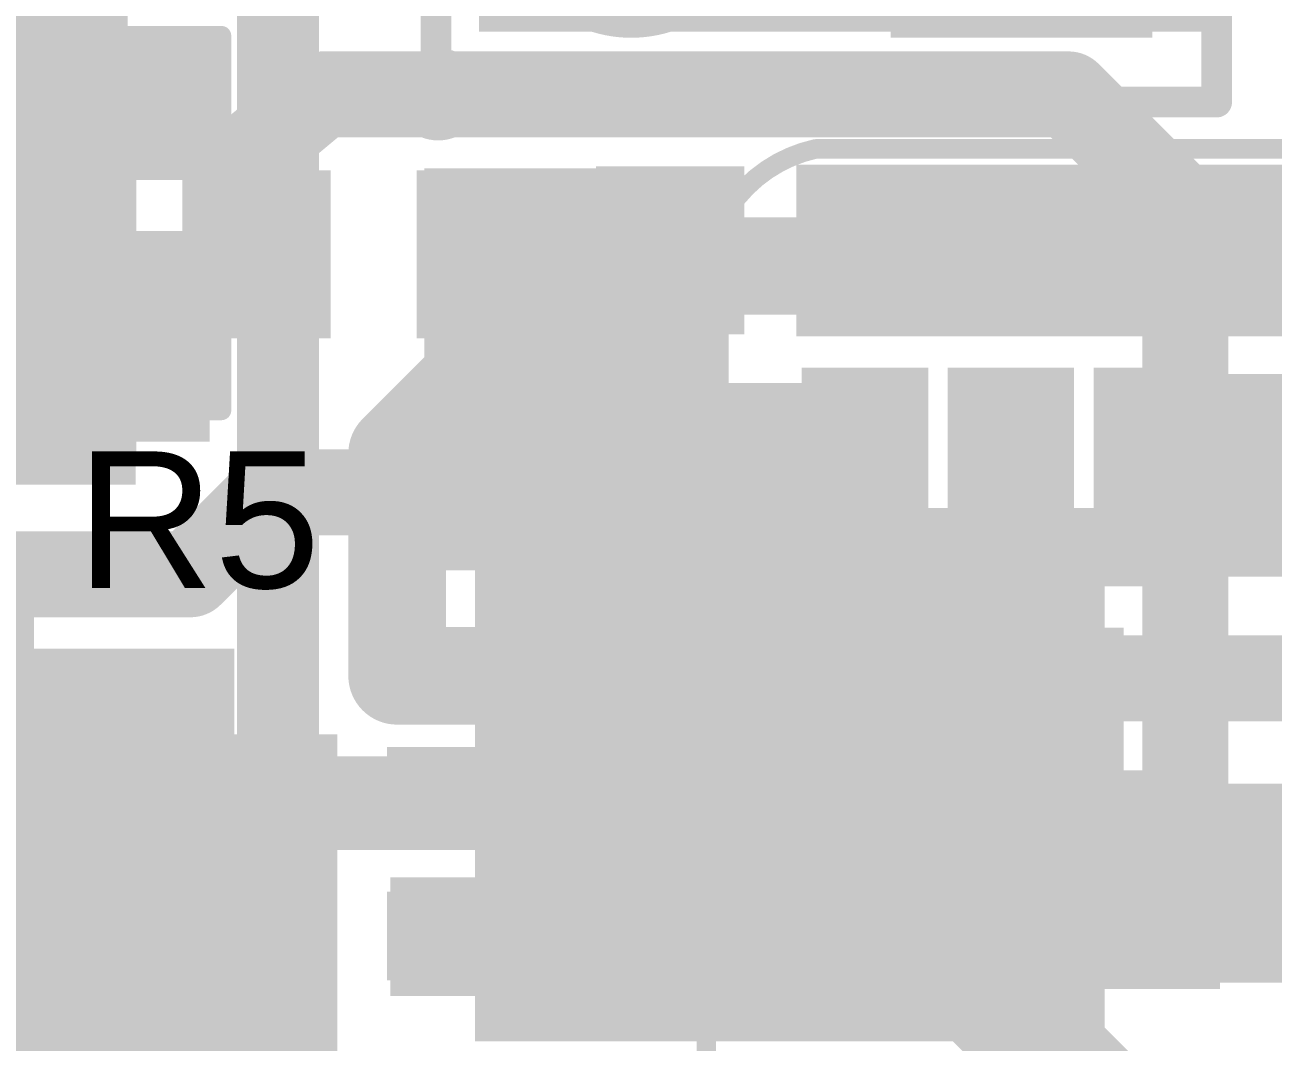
# Model space of a CAD drawing. Header units: millimetres. Extents: x -1.41 to 1.41, y -0.13 to 2.68.
# Drawn here: x -0.4094 to -0.0895, y 2.0732 to 2.3338 of the extents above; entities that cross this region are included whole.
import ezdxf

# ---------------------------------------------------------------- set-up
doc = ezdxf.new("R2010")
doc.units = ezdxf.units.MM
doc.header["$MEASUREMENT"] = 0
for name, color, linetype in [('BottomLayer', 5, 'Continuous'), ('BottomPaste', 16, 'Continuous'), ('BottomSolder', 6, 'Continuous'), ('Mechanical2', 216, 'Continuous'), ('MultiLayer', 9, 'Continuous'), ('PadHoleLayer', 156, 'Continuous'), ('TopLayer', 1, 'Continuous'), ('TopOverlay', 2, 'Continuous'), ('TopPaste', 8, 'Continuous'), ('TopSolder', 216, 'Continuous'), ('ViaHoleLayer', 16, 'Continuous')]:
    doc.layers.add(name, color=color, linetype=linetype)
doc.styles.add('Arial', font='', dxfattribs={"height": 0.2})
doc.styles.get('Arial').set_extended_font_data('Arial')

# ---------------------------------------------------------------- blocks, each defined once
blk = doc.blocks.new('EEEFT1H221AP_2')
at = {"layer": 'TopLayer'}
blk.add_hatch(color=1, dxfattribs=at).paths.add_polyline_path([(0.06102365, 0.0393701), (0.21850395, 0.0393701), (0.21850395, -0.0393701), (0.06102365, -0.0393701)])
at = {"layer": 'TopPaste'}
blk.add_hatch(color=8, dxfattribs=at).paths.add_polyline_path([(0.06102365, 0.0393701), (0.21850395, 0.0393701), (0.21850395, -0.0393701), (0.06102365, -0.0393701)])
at = {"layer": 'TopSolder'}
blk.add_hatch(color=216, dxfattribs=at).paths.add_polyline_path([(0.05702365, 0.0433701), (0.22250395, 0.0433701), (0.22250395, -0.0433701), (0.05702365, -0.0433701)])
at = {"layer": 'TopOverlay', "const_width": 0.005}
for points in [[(0.164, 0.135), (0.164, 0.053)], [(0.164, -0.053), (0.164, -0.135)], [(0.136, -0.166), (-0.095, -0.166)]]:
    blk.add_lwpolyline(points, dxfattribs=at)
at = {"layer": 'TopOverlay', "const_width": 0.0025}
for points in [[(0.16275, 0.053, 1), (0.16525, 0.053, 1)], [(0.16275, -0.053, 1), (0.16525, -0.053, 1)], [(0.16275, -0.135, 1), (0.16525, -0.135, 1)], [(0.16275, -0.135, 1), (0.16525, -0.135, 1)], [(0.13475, -0.166, 1), (0.13725, -0.166, 1)], [(0.13475, -0.166, 1), (0.13725, -0.166, 1)]]:
    blk.add_lwpolyline(points, format="xyb", close=True, dxfattribs=at)
at = {"layer": 'TopOverlay', "const_width": 0.005}
blk.add_lwpolyline([(0.164, -0.135, -0.3199298465757506), (0.136, -0.166)], format="xyb", dxfattribs=at)
blk = doc.blocks.new('C___0402_B_99')
at = {"layer": 'BottomLayer'}
for points in [[(-0.009500000000000001, 0.0125), (-0.009499999999999998, -0.0125), (-0.0275, -0.0125), (-0.0275, 0.0125)], [(0.0275, 0.0125), (0.0275, -0.0125), (0.009500000000000001, -0.0125), (0.009499999999999998, 0.0125)]]:
    blk.add_hatch(color=5, dxfattribs=at).paths.add_polyline_path(points)
at = {"layer": 'BottomPaste'}
for points in [[(-0.009500000000000001, 0.0125), (-0.009499999999999998, -0.0125), (-0.0275, -0.0125), (-0.0275, 0.0125)], [(0.0275, 0.0125), (0.0275, -0.0125), (0.009500000000000001, -0.0125), (0.009499999999999998, 0.0125)]]:
    blk.add_hatch(color=16, dxfattribs=at).paths.add_polyline_path(points)
at = {"layer": 'BottomSolder'}
for points in [[(-0.007137800000000001, 0.0148622), (-0.007137799999999999, -0.0148622), (-0.0298622, -0.0148622), (-0.0298622, 0.0148622)], [(0.0298622, 0.0148622), (0.0298622, -0.0148622), (0.007137800000000001, -0.0148622), (0.007137799999999999, 0.0148622)]]:
    blk.add_hatch(color=6, dxfattribs=at).paths.add_polyline_path(points)
blk = doc.blocks.new('SMA_B_119')
at = {"layer": 'BottomLayer'}
for points in [[(-0.1279527, 0.03346455), (-0.0295275, 0.03346455), (-0.0295275, -0.03346455), (-0.1279527, -0.03346455)], [(0.0295276, 0.03346455), (0.1279528, 0.03346455), (0.1279528, -0.03346455), (0.0295276, -0.03346455)]]:
    blk.add_hatch(color=5, dxfattribs=at).paths.add_polyline_path(points)
at = {"layer": 'BottomPaste'}
for points in [[(-0.1279527, 0.03346455), (-0.0295275, 0.03346455), (-0.0295275, -0.03346455), (-0.1279527, -0.03346455)], [(0.0295276, 0.03346455), (0.1279528, 0.03346455), (0.1279528, -0.03346455), (0.0295276, -0.03346455)]]:
    blk.add_hatch(color=16, dxfattribs=at).paths.add_polyline_path(points)
at = {"layer": 'BottomSolder'}
for points in [[(-0.1319527, 0.03746455), (-0.0255275, 0.03746455), (-0.0255275, -0.03746455), (-0.1319527, -0.03746455)], [(0.0255276, 0.03746455), (0.1319528, 0.03746455), (0.1319528, -0.03746455), (0.0255276, -0.03746455)]]:
    blk.add_hatch(color=6, dxfattribs=at).paths.add_polyline_path(points)
blk = doc.blocks.new('MPZ1608S121ATDH5_122')
at = {"layer": 'TopLayer'}
for points in [[(-0.03937, 0.01574805), (-0.015748, 0.01574805), (-0.015748, -0.01574805), (-0.03937, -0.01574805)], [(0.0157481, 0.01574805), (0.0393701, 0.01574805), (0.0393701, -0.01574805), (0.0157481, -0.01574805)]]:
    blk.add_hatch(color=1, dxfattribs=at).paths.add_polyline_path(points)
at = {"layer": 'TopPaste'}
for points in [[(-0.03937, 0.01574805), (-0.015748, 0.01574805), (-0.015748, -0.01574805), (-0.03937, -0.01574805)], [(0.0157481, 0.01574805), (0.0393701, 0.01574805), (0.0393701, -0.01574805), (0.0157481, -0.01574805)]]:
    blk.add_hatch(color=8, dxfattribs=at).paths.add_polyline_path(points)
at = {"layer": 'TopSolder'}
for points in [[(-0.04337, 0.01974805), (-0.011748, 0.01974805), (-0.011748, -0.01974805), (-0.04337, -0.01974805)], [(0.0117481, 0.01974805), (0.0433701, 0.01974805), (0.0433701, -0.01974805), (0.0117481, -0.01974805)]]:
    blk.add_hatch(color=216, dxfattribs=at).paths.add_polyline_path(points)
at = {"layer": 'TopOverlay', "const_width": 0.0047244}
for points in [[(-0.042, -0.0184352), (-0.042, 0.0186912)], [(0.0422592, 0.0186912), (-0.042, 0.0186912)], [(0.0422592, -0.0184352), (0.0422592, 0.0186912)], [(0.0422592, -0.0184352), (-0.042, -0.0184352)]]:
    blk.add_lwpolyline(points, dxfattribs=at)
at = {"layer": 'TopOverlay', "const_width": 0.0023622}
for points in [[(-0.0431811, 0.0186912, 1), (-0.0408189, 0.0186912, 1)], [(-0.0431811, 0.0186912, 1), (-0.0408189, 0.0186912, 1)], [(0.0410781, 0.0186912, 1), (0.0434403, 0.0186912, 1)], [(0.0410781, 0.0186912, 1), (0.0434403, 0.0186912, 1)], [(-0.0431811, -0.0184352, 1), (-0.0408189, -0.0184352, 1)], [(-0.0431811, -0.0184352, 1), (-0.0408189, -0.0184352, 1)], [(0.0410781, -0.0184352, 1), (0.0434403, -0.0184352, 1)], [(0.0410781, -0.0184352, 1), (0.0434403, -0.0184352, 1)]]:
    blk.add_lwpolyline(points, format="xyb", close=True, dxfattribs=at)
blk = doc.blocks.new('HDR1X2_134')
at = {"layer": 'BottomLayer'}
blk.add_hatch(color=5, dxfattribs=at).paths.add_polyline_path([(-0.02952755, 0.02952755), (0.02952755, 0.02952755), (0.02952755, -0.02952755), (-0.02952755, -0.02952755)])
h = blk.add_hatch(color=5, dxfattribs=at)
edge = h.paths.add_edge_path()
edge.add_arc((0.1, 0), 0.0295275, 0, 360)
at = {"layer": 'BottomSolder'}
blk.add_hatch(color=6, dxfattribs=at).paths.add_polyline_path([(-0.03352755, 0.03352755), (0.03352755, 0.03352755), (0.03352755, -0.03352755), (-0.03352755, -0.03352755)])
h = blk.add_hatch(color=6, dxfattribs=at)
edge = h.paths.add_edge_path()
edge.add_arc((0.1, 0), 0.0335275, 0, 360)
at = {"layer": 'MultiLayer'}
blk.add_hatch(color=9, dxfattribs=at).paths.add_polyline_path([(-0.02952755, 0.02952755), (0.02952755, 0.02952755), (0.02952755, -0.02952755), (-0.02952755, -0.02952755)])
h = blk.add_hatch(color=9, dxfattribs=at)
edge = h.paths.add_edge_path()
edge.add_arc((0.1, 0), 0.0295275, 0, 360)
at = {"layer": 'PadHoleLayer'}
h = blk.add_hatch(color=156, dxfattribs=at)
edge = h.paths.add_edge_path()
edge.add_arc((0, 0), 0.0177165, 0, 360)
h = blk.add_hatch(color=156, dxfattribs=at)
edge = h.paths.add_edge_path()
edge.add_arc((0.1, 0), 0.0177165, 0, 360)
at = {"layer": 'TopLayer'}
blk.add_hatch(color=1, dxfattribs=at).paths.add_polyline_path([(-0.02952755, 0.02952755), (0.02952755, 0.02952755), (0.02952755, -0.02952755), (-0.02952755, -0.02952755)])
h = blk.add_hatch(color=1, dxfattribs=at)
edge = h.paths.add_edge_path()
edge.add_arc((0.1, 0), 0.0295275, 0, 360)
at = {"layer": 'TopSolder'}
blk.add_hatch(color=216, dxfattribs=at).paths.add_polyline_path([(-0.03352755, 0.03352755), (0.03352755, 0.03352755), (0.03352755, -0.03352755), (-0.03352755, -0.03352755)])
h = blk.add_hatch(color=216, dxfattribs=at)
edge = h.paths.add_edge_path()
edge.add_arc((0.1, 0), 0.0335275, 0, 360)
at = {"layer": 'TopOverlay', "const_width": 0.007874}
for points in [[(0.15, 0.05), (-0.05, 0.05)], [(-0.05, 0.05), (-0.05, -0.05)], [(0.15, 0.05), (0.15, -0.05)], [(0.15, -0.05), (-0.05, -0.05)]]:
    blk.add_lwpolyline(points, dxfattribs=at)
at = {"layer": 'TopOverlay', "const_width": 0.003937}
for points in [[(-0.0519685, 0.05, 1), (-0.0480315, 0.05, 1)], [(-0.0519685, 0.05, 1), (-0.0480315, 0.05, 1)], [(0.1480315, 0.05, 1), (0.1519685, 0.05, 1)], [(0.1480315, 0.05, 1), (0.1519685, 0.05, 1)], [(-0.0519685, -0.05, 1), (-0.0480315, -0.05, 1)], [(-0.0519685, -0.05, 1), (-0.0480315, -0.05, 1)], [(0.1480315, -0.05, 1), (0.1519685, -0.05, 1)], [(0.1480315, -0.05, 1), (0.1519685, -0.05, 1)]]:
    blk.add_lwpolyline(points, format="xyb", close=True, dxfattribs=at)
blk = doc.blocks.new('R__0603_139')
at = {"layer": 'TopLayer'}
for points in [[(-0.015, 0.0175), (-0.015, -0.0175), (-0.045, -0.0175), (-0.045, 0.0175)], [(0.045, 0.0175), (0.045, -0.0175), (0.015, -0.0175), (0.015, 0.0175)]]:
    blk.add_hatch(color=1, dxfattribs=at).paths.add_polyline_path(points)
at = {"layer": 'TopPaste'}
for points in [[(-0.015, 0.0175), (-0.015, -0.0175), (-0.045, -0.0175), (-0.045, 0.0175)], [(0.045, 0.0175), (0.045, -0.0175), (0.015, -0.0175), (0.015, 0.0175)]]:
    blk.add_hatch(color=8, dxfattribs=at).paths.add_polyline_path(points)
at = {"layer": 'TopSolder'}
for points in [[(-0.011, 0.0215), (-0.011, -0.0215), (-0.049, -0.0215), (-0.049, 0.0215)], [(0.049, 0.0215), (0.049, -0.0215), (0.011, -0.0215), (0.011, 0.0215)]]:
    blk.add_hatch(color=216, dxfattribs=at).paths.add_polyline_path(points)
at = {"layer": 'TopOverlay', "const_width": 0.005}
for points in [[(0.048, 0.021), (-0.048, 0.021)], [(-0.048, -0.021), (-0.048, 0.021)], [(0.048, -0.021), (0.048, 0.021)], [(0.048, -0.021), (-0.048, -0.021)]]:
    blk.add_lwpolyline(points, dxfattribs=at)
at = {"layer": 'TopOverlay', "const_width": 0.0025}
for points in [[(-0.04925, 0.021, 1), (-0.04675, 0.021, 1)], [(-0.04925, 0.021, 1), (-0.04675, 0.021, 1)], [(0.04675, 0.021, 1), (0.04925, 0.021, 1)], [(0.04675, 0.021, 1), (0.04925, 0.021, 1)], [(-0.04925, -0.021, 1), (-0.04675, -0.021, 1)], [(-0.04925, -0.021, 1), (-0.04675, -0.021, 1)], [(0.04675, -0.021, 1), (0.04925, -0.021, 1)], [(0.04675, -0.021, 1), (0.04925, -0.021, 1)]]:
    blk.add_lwpolyline(points, format="xyb", close=True, dxfattribs=at)
blk = doc.blocks.new('R__0603_B_143')
at = {"layer": 'BottomLayer'}
for points in [[(-0.045, -0.0175), (-0.045, 0.0175), (-0.015, 0.0175), (-0.015, -0.0175)], [(0.015, -0.0175), (0.015, 0.0175), (0.045, 0.0175), (0.045, -0.0175)]]:
    blk.add_hatch(color=5, dxfattribs=at).paths.add_polyline_path(points)
at = {"layer": 'BottomPaste'}
for points in [[(-0.045, -0.0175), (-0.045, 0.0175), (-0.015, 0.0175), (-0.015, -0.0175)], [(0.015, -0.0175), (0.015, 0.0175), (0.045, 0.0175), (0.045, -0.0175)]]:
    blk.add_hatch(color=16, dxfattribs=at).paths.add_polyline_path(points)
at = {"layer": 'BottomSolder'}
for points in [[(-0.049, -0.0215), (-0.049, 0.0215), (-0.011, 0.0215), (-0.011, -0.0215)], [(0.011, -0.0215), (0.011, 0.0215), (0.049, 0.0215), (0.049, -0.0215)]]:
    blk.add_hatch(color=6, dxfattribs=at).paths.add_polyline_path(points)
blk = doc.blocks.new('R__0603_B_147')
at = {"layer": 'BottomLayer'}
for points in [[(-0.045, -0.0175), (-0.045, 0.0175), (-0.015, 0.0175), (-0.015, -0.0175)], [(0.015, -0.0175), (0.015, 0.0175), (0.045, 0.0175), (0.045, -0.0175)]]:
    blk.add_hatch(color=5, dxfattribs=at).paths.add_polyline_path(points)
at = {"layer": 'BottomPaste'}
for points in [[(-0.045, -0.0175), (-0.045, 0.0175), (-0.015, 0.0175), (-0.015, -0.0175)], [(0.015, -0.0175), (0.015, 0.0175), (0.045, 0.0175), (0.045, -0.0175)]]:
    blk.add_hatch(color=16, dxfattribs=at).paths.add_polyline_path(points)
at = {"layer": 'BottomSolder'}
for points in [[(-0.049, -0.0215), (-0.049, 0.0215), (-0.011, 0.0215), (-0.011, -0.0215)], [(0.011, -0.0215), (0.011, 0.0215), (0.049, 0.0215), (0.049, -0.0215)]]:
    blk.add_hatch(color=6, dxfattribs=at).paths.add_polyline_path(points)
blk = doc.blocks.new('R__0603_B_148')
at = {"layer": 'BottomLayer'}
for points in [[(-0.045, -0.0175), (-0.045, 0.0175), (-0.015, 0.0175), (-0.015, -0.0175)], [(0.015, -0.0175), (0.015, 0.0175), (0.045, 0.0175), (0.045, -0.0175)]]:
    blk.add_hatch(color=5, dxfattribs=at).paths.add_polyline_path(points)
at = {"layer": 'BottomPaste'}
for points in [[(-0.045, -0.0175), (-0.045, 0.0175), (-0.015, 0.0175), (-0.015, -0.0175)], [(0.015, -0.0175), (0.015, 0.0175), (0.045, 0.0175), (0.045, -0.0175)]]:
    blk.add_hatch(color=16, dxfattribs=at).paths.add_polyline_path(points)
at = {"layer": 'BottomSolder'}
for points in [[(-0.049, -0.0215), (-0.049, 0.0215), (-0.011, 0.0215), (-0.011, -0.0215)], [(0.011, -0.0215), (0.011, 0.0215), (0.049, 0.0215), (0.049, -0.0215)]]:
    blk.add_hatch(color=6, dxfattribs=at).paths.add_polyline_path(points)
blk = doc.blocks.new('750314597_167')
at = {"layer": 'TopSolder'}
for points in [[(-0.25911805, 0.1254567), (-0.19993695, 0.1254567), (-0.19993695, 0.0713937), (-0.25911805, 0.0713937)], [(-0.25911805, 0.0270315), (-0.19993695, 0.0270315), (-0.19993695, -0.0270315), (-0.25911805, -0.0270315)], [(-0.25911805, -0.0713937), (-0.19993695, -0.0713937), (-0.19993695, -0.1254567), (-0.25911805, -0.1254567)]]:
    blk.add_hatch(color=216, dxfattribs=at).paths.add_polyline_path(points)
blk = doc.blocks.new('SOT_23_6_B_172')
at = {"layer": 'BottomLayer'}
for points in [[(-0.07559045, 0.0496063), (-0.02755895, 0.0496063), (-0.02755895, 0.0251969), (-0.07559045, 0.0251969)], [(0.02755915, 0.0496063), (0.07559065, 0.0496063), (0.07559065, 0.0251969), (0.02755915, 0.0251969)], [(-0.07559045, 0.0122047), (-0.02755895, 0.0122047), (-0.02755895, -0.0122047), (-0.07559045, -0.0122047)], [(0.02755915, 0.0122047), (0.07559065, 0.0122047), (0.07559065, -0.0122047), (0.02755915, -0.0122047)], [(-0.07559045, -0.0251969), (-0.02755895, -0.0251969), (-0.02755895, -0.0496063), (-0.07559045, -0.0496063)], [(0.02755915, -0.0251969), (0.07559065, -0.0251969), (0.07559065, -0.0496063), (0.02755915, -0.0496063)]]:
    blk.add_hatch(color=5, dxfattribs=at).paths.add_polyline_path(points)
at = {"layer": 'BottomPaste'}
for points in [[(-0.07559045, 0.0496063), (-0.02755895, 0.0496063), (-0.02755895, 0.0251969), (-0.07559045, 0.0251969)], [(0.02755915, 0.0496063), (0.07559065, 0.0496063), (0.07559065, 0.0251969), (0.02755915, 0.0251969)], [(-0.07559045, 0.0122047), (-0.02755895, 0.0122047), (-0.02755895, -0.0122047), (-0.07559045, -0.0122047)], [(0.02755915, 0.0122047), (0.07559065, 0.0122047), (0.07559065, -0.0122047), (0.02755915, -0.0122047)], [(-0.07559045, -0.0251969), (-0.02755895, -0.0251969), (-0.02755895, -0.0496063), (-0.07559045, -0.0496063)], [(0.02755915, -0.0251969), (0.07559065, -0.0251969), (0.07559065, -0.0496063), (0.02755915, -0.0496063)]]:
    blk.add_hatch(color=16, dxfattribs=at).paths.add_polyline_path(points)
at = {"layer": 'BottomSolder'}
for points in [[(-0.07959045, 0.0536063), (-0.02355895, 0.0536063), (-0.02355895, 0.0211969), (-0.07959045, 0.0211969)], [(0.02355915, 0.0536063), (0.07959065, 0.0536063), (0.07959065, 0.0211969), (0.02355915, 0.0211969)], [(-0.07959045, 0.0162047), (-0.02355895, 0.0162047), (-0.02355895, -0.0162047), (-0.07959045, -0.0162047)], [(0.02355915, 0.0162047), (0.07959065, 0.0162047), (0.07959065, -0.0162047), (0.02355915, -0.0162047)], [(-0.07959045, -0.0211969), (-0.02355895, -0.0211969), (-0.02355895, -0.0536063), (-0.07959045, -0.0536063)], [(0.02355915, -0.0211969), (0.07959065, -0.0211969), (0.07959065, -0.0536063), (0.02355915, -0.0536063)]]:
    blk.add_hatch(color=6, dxfattribs=at).paths.add_polyline_path(points)

msp = doc.modelspace()

# ---------------------------------------------------------------- hatches: boundary and pattern name
at = {"layer": 'BottomLayer'}
for points in [[(-0.293, 2.332), (-0.101, 2.332), (-0.101, 2.396), (-0.293, 2.396)], [(-0.558, 2.325), (-0.383, 2.325), (-0.383, 2.368), (-0.558, 2.368)], [(-0.526, 2.216), (-0.381, 2.216), (-0.381, 2.304), (-0.526, 2.304)], [(-0.307, 2.2343715), (-0.229, 2.2343715), (-0.229, 2.2969999), (-0.307, 2.2969999)], [(-0.2117148, 2.254), (-0.0337148, 2.254), (-0.0337148, 2.298), (-0.2117148, 2.298)], [(-0.307, 2.194), (-0.1817148, 2.194), (-0.1817148, 2.242), (-0.307, 2.242)], [(-0.1307148, 2.1923715), (-0.0347148, 2.1923715), (-0.0347148, 2.2443715), (-0.1307148, 2.2443715)], [(-0.7447148, 2.1529999), (-0.3557148, 2.1529999), (-0.3557148, 2.1739999), (-0.7447148, 2.1739999)], [(-0.433, 1.847), (-0.3587148, 1.847), (-0.3587148, 2.1693714), (-0.433, 2.1693714)], [(-0.4087148, 2.1363715), (-0.3557148, 2.1363715), (-0.3557148, 2.1693715), (-0.4087148, 2.1693715)], [(-0.3977148, 2.1223715), (-0.2887148, 2.1223715), (-0.2887148, 2.1463715), (-0.3977148, 2.1463715)], [(-0.2737148, 2.085), (-0.1427148, 2.085), (-0.1427148, 2.139), (-0.2737148, 2.139)], [(-0.1327148, 2.0883715), (-0.0367148, 2.0883715), (-0.0367148, 2.1393715), (-0.1327148, 2.1393715)], [(-0.3157148, 2.085), (-0.2517148, 2.085), (-0.2517148, 2.1153714), (-0.3157148, 2.1153714)]]:
    msp.add_hatch(color=5, dxfattribs=at).paths.add_polyline_path(points)
h = msp.add_hatch(color=5, dxfattribs=at)
edge = h.paths.add_edge_path()
edge.add_arc((-0.3034526, 2.3159863), 0.011811, 0, 360)
h = msp.add_hatch(color=5, dxfattribs=at)
edge = h.paths.add_edge_path()
edge.add_arc((-0.147, 2.272), 0.011811, 0, 360)
h = msp.add_hatch(color=5, dxfattribs=at)
edge = h.paths.add_edge_path()
edge.add_arc((-0.2154038, 2.1745605), 0.011811, 0, 360)
h = msp.add_hatch(color=5, dxfattribs=at)
edge = h.paths.add_edge_path()
edge.add_arc((-0.19, 2.1745605), 0.011811, 0, 360)
h = msp.add_hatch(color=5, dxfattribs=at)
edge = h.paths.add_edge_path()
edge.add_arc((-0.314, 2.167), 0.011811, 0, 360)
h = msp.add_hatch(color=5, dxfattribs=at)
edge = h.paths.add_edge_path()
edge.add_arc((-0.205, 2.158), 0.011811, 0, 360)
h = msp.add_hatch(color=5, dxfattribs=at)
edge = h.paths.add_edge_path()
edge.add_arc((-0.1785962, 2.158), 0.011811, 0, 360)
h = msp.add_hatch(color=5, dxfattribs=at)
edge = h.paths.add_edge_path()
edge.add_arc((-0.112, 2.122), 0.011811, 0, 360)
at = {"layer": 'BottomSolder'}
h = msp.add_hatch(color=6, dxfattribs=at)
edge = h.paths.add_edge_path()
edge.add_arc((-0.3034526, 2.3159863), 0.0059055, 0, 360)
h = msp.add_hatch(color=6, dxfattribs=at)
edge = h.paths.add_edge_path()
edge.add_arc((-0.147, 2.272), 0.0059055, 0, 360)
h = msp.add_hatch(color=6, dxfattribs=at)
edge = h.paths.add_edge_path()
edge.add_arc((-0.2154038, 2.1745605), 0.0059055, 0, 360)
h = msp.add_hatch(color=6, dxfattribs=at)
edge = h.paths.add_edge_path()
edge.add_arc((-0.19, 2.1745605), 0.0059055, 0, 360)
h = msp.add_hatch(color=6, dxfattribs=at)
edge = h.paths.add_edge_path()
edge.add_arc((-0.314, 2.167), 0.0059055, 0, 360)
h = msp.add_hatch(color=6, dxfattribs=at)
edge = h.paths.add_edge_path()
edge.add_arc((-0.205, 2.158), 0.0059055, 0, 360)
h = msp.add_hatch(color=6, dxfattribs=at)
edge = h.paths.add_edge_path()
edge.add_arc((-0.1785962, 2.158), 0.0059055, 0, 360)
h = msp.add_hatch(color=6, dxfattribs=at)
edge = h.paths.add_edge_path()
edge.add_arc((-0.112, 2.122), 0.0059055, 0, 360)
at = {"layer": 'TopLayer'}
for points in [[(-0.355, 2.129), (-0.334, 2.129), (-0.334, 2.353), (-0.355, 2.353)], [(-0.463, 2.227), (-0.362, 2.227), (-0.362, 2.281), (-0.463, 2.281)], [(-0.294, 2.0733715), (-0.1327148, 2.0733715), (-0.1327148, 2.2099999), (-0.294, 2.2099999)], [(-0.381, 2.055), (-0.3293088, 2.055), (-0.3293088, 2.152), (-0.381, 2.152)]]:
    msp.add_hatch(color=1, dxfattribs=at).paths.add_polyline_path(points)
h = msp.add_hatch(color=1, dxfattribs=at)
edge = h.paths.add_edge_path()
edge.add_arc((-0.3034526, 2.3159863), 0.011811, 0, 360)
h = msp.add_hatch(color=1, dxfattribs=at)
edge = h.paths.add_edge_path()
edge.add_arc((-0.147, 2.272), 0.011811, 0, 360)
h = msp.add_hatch(color=1, dxfattribs=at)
edge = h.paths.add_edge_path()
edge.add_arc((-0.2154038, 2.1745605), 0.011811, 0, 360)
h = msp.add_hatch(color=1, dxfattribs=at)
edge = h.paths.add_edge_path()
edge.add_arc((-0.19, 2.1745605), 0.011811, 0, 360)
h = msp.add_hatch(color=1, dxfattribs=at)
edge = h.paths.add_edge_path()
edge.add_arc((-0.314, 2.167), 0.011811, 0, 360)
h = msp.add_hatch(color=1, dxfattribs=at)
edge = h.paths.add_edge_path()
edge.add_arc((-0.205, 2.158), 0.011811, 0, 360)
h = msp.add_hatch(color=1, dxfattribs=at)
edge = h.paths.add_edge_path()
edge.add_arc((-0.1785962, 2.158), 0.011811, 0, 360)
h = msp.add_hatch(color=1, dxfattribs=at)
edge = h.paths.add_edge_path()
edge.add_arc((-0.112, 2.122), 0.011811, 0, 360)
at = {"layer": 'TopSolder'}
h = msp.add_hatch(color=216, dxfattribs=at)
edge = h.paths.add_edge_path()
edge.add_arc((-0.3034526, 2.3159863), 0.0059055, 0, 360)
h = msp.add_hatch(color=216, dxfattribs=at)
edge = h.paths.add_edge_path()
edge.add_arc((-0.147, 2.272), 0.0059055, 0, 360)
h = msp.add_hatch(color=216, dxfattribs=at)
edge = h.paths.add_edge_path()
edge.add_arc((-0.2154038, 2.1745605), 0.0059055, 0, 360)
h = msp.add_hatch(color=216, dxfattribs=at)
edge = h.paths.add_edge_path()
edge.add_arc((-0.19, 2.1745605), 0.0059055, 0, 360)
h = msp.add_hatch(color=216, dxfattribs=at)
edge = h.paths.add_edge_path()
edge.add_arc((-0.314, 2.167), 0.0059055, 0, 360)
h = msp.add_hatch(color=216, dxfattribs=at)
edge = h.paths.add_edge_path()
edge.add_arc((-0.205, 2.158), 0.0059055, 0, 360)
h = msp.add_hatch(color=216, dxfattribs=at)
edge = h.paths.add_edge_path()
edge.add_arc((-0.1785962, 2.158), 0.0059055, 0, 360)
h = msp.add_hatch(color=216, dxfattribs=at)
edge = h.paths.add_edge_path()
edge.add_arc((-0.112, 2.122), 0.0059055, 0, 360)
at = {"layer": 'ViaHoleLayer'}
h = msp.add_hatch(color=16, dxfattribs=at)
edge = h.paths.add_edge_path()
edge.add_arc((-0.3034526, 2.3159863), 0.0059055, 0, 360)
h = msp.add_hatch(color=16, dxfattribs=at)
edge = h.paths.add_edge_path()
edge.add_arc((-0.147, 2.272), 0.0059055, 0, 360)
h = msp.add_hatch(color=16, dxfattribs=at)
edge = h.paths.add_edge_path()
edge.add_arc((-0.2154038, 2.1745605), 0.0059055, 0, 360)
h = msp.add_hatch(color=16, dxfattribs=at)
edge = h.paths.add_edge_path()
edge.add_arc((-0.19, 2.1745605), 0.0059055, 0, 360)
h = msp.add_hatch(color=16, dxfattribs=at)
edge = h.paths.add_edge_path()
edge.add_arc((-0.314, 2.167), 0.0059055, 0, 360)
h = msp.add_hatch(color=16, dxfattribs=at)
edge = h.paths.add_edge_path()
edge.add_arc((-0.205, 2.158), 0.0059055, 0, 360)
h = msp.add_hatch(color=16, dxfattribs=at)
edge = h.paths.add_edge_path()
edge.add_arc((-0.1785962, 2.158), 0.0059055, 0, 360)
h = msp.add_hatch(color=16, dxfattribs=at)
edge = h.paths.add_edge_path()
edge.add_arc((-0.112, 2.122), 0.0059055, 0, 360)

# ---------------------------------------------------------------- linework, layer by layer
at = {"layer": 'BottomLayer'}
for points, const_width in [([(-0.351, 2.3010989), (-0.3331126, 2.3159863)], 0.022), ([(-0.3331126, 2.3159863), (-0.3034526, 2.3159863)], 0.022), ([(-0.351, 2.277), (-0.351, 2.3010989)], 0.022), ([(-0.35, 2.275), (-0.346, 2.279)], 0.022), ([(-0.1567148, 2.2179462), (-0.1565127, 2.2177441)], 0.022), ([(-0.1565127, 2.1792589), (-0.1565127, 2.2177441)], 0.022), ([(-0.367, 2.193), (-0.346, 2.214)], 0.022), ([(-0.346, 2.214), (-0.279, 2.214)], 0.022), ([(-0.645, 2.193), (-0.367, 2.193)], 0.022), ([(-0.1565127, 2.1792589), (-0.1436253, 2.1663715)], 0.022), ([(-0.314, 2.167), (-0.2520863, 2.167)], 0.025), ([(-0.1436253, 2.1663715), (-0.0577148, 2.1663715)], 0.022), ([(-0.3797148, 2.1363715), (-0.3767148, 2.1363715)], 0.022), ([(-0.1193132, 2.1147966), (-0.1121098, 2.122)], 0.022), ([(-0.1121098, 2.122), (-0.112, 2.122)], 0.022), ([(-0.111, 2.121), (-0.1050958, 2.1150958)], 0.022), ([(-0.2082148, 2.1148715), (-0.1672148, 2.1148715)], 0.022), ([(-0.1050958, 2.1150958), (-0.0670375, 2.1150958)], 0.022), ([(-0.164, 2.1075114), (-0.1598547, 2.1075114)], 0.03), ([(-0.1598547, 2.1075114), (-0.1577148, 2.1053715)], 0.03), ([(-0.1567148, 2.1043715), (-0.1537148, 2.1013715)], 0.022), ([(-0.17, 2.093), (-0.1233715, 2.0463715)], 0.03)]:
    msp.add_lwpolyline(points, dxfattribs=dict(at, const_width=const_width))
for points, const_width in [([(-0.3386126, 2.3159863, 1), (-0.3276126, 2.3159863, 1)], 0.011), ([(-0.3386126, 2.3159863, 1), (-0.3276126, 2.3159863, 1)], 0.011), ([(-0.3089526, 2.3159863, 1), (-0.2979526, 2.3159863, 1)], 0.011), ([(-0.3565, 2.3010989, 1), (-0.3455, 2.3010989, 1)], 0.011), ([(-0.3565, 2.3010989, 1), (-0.3455, 2.3010989, 1)], 0.011), ([(-0.3515, 2.279, 1), (-0.3405, 2.279, 1)], 0.011), ([(-0.3565, 2.277, 1), (-0.3455, 2.277, 1)], 0.011), ([(-0.3555, 2.275, 1), (-0.3445, 2.275, 1)], 0.011), ([(-0.1622148, 2.2179462, 1), (-0.1512148, 2.2179462, 1)], 0.011), ([(-0.1620127, 2.2177441, 1), (-0.1510127, 2.2177441, 1)], 0.011), ([(-0.1620127, 2.2177441, 1), (-0.1510127, 2.2177441, 1)], 0.011), ([(-0.3515, 2.214, 1), (-0.3405, 2.214, 1)], 0.011), ([(-0.3515, 2.214, 1), (-0.3405, 2.214, 1)], 0.011), ([(-0.2845, 2.214, 1), (-0.2735, 2.214, 1)], 0.011), ([(-0.3725, 2.193, 1), (-0.3615, 2.193, 1)], 0.011), ([(-0.3725, 2.193, 1), (-0.3615, 2.193, 1)], 0.011), ([(-0.1620127, 2.1792589, 1), (-0.1510127, 2.1792589, 1)], 0.011), ([(-0.1620127, 2.1792589, 1), (-0.1510127, 2.1792589, 1)], 0.011), ([(-0.32025, 2.167, 1), (-0.30775, 2.167, 1)], 0.0125), ([(-0.2583363, 2.167, 1), (-0.2458363, 2.167, 1)], 0.0125), ([(-0.1491253, 2.1663715, 1), (-0.1381253, 2.1663715, 1)], 0.011), ([(-0.1491253, 2.1663715, 1), (-0.1381253, 2.1663715, 1)], 0.011), ([(-0.3852148, 2.1363715, 1), (-0.3742148, 2.1363715, 1)], 0.011), ([(-0.3822148, 2.1363715, 1), (-0.3712148, 2.1363715, 1)], 0.011), ([(-0.1176098, 2.122, 1), (-0.1066098, 2.122, 1)], 0.011), ([(-0.1176098, 2.122, 1), (-0.1066098, 2.122, 1)], 0.011), ([(-0.1175, 2.122, 1), (-0.1065, 2.122, 1)], 0.011), ([(-0.1165, 2.121, 1), (-0.1055, 2.121, 1)], 0.011), ([(-0.2137148, 2.1148715, 1), (-0.2027148, 2.1148715, 1)], 0.011), ([(-0.1727148, 2.1148715, 1), (-0.1617148, 2.1148715, 1)], 0.011), ([(-0.1248132, 2.1147966, 1), (-0.1138132, 2.1147966, 1)], 0.011), ([(-0.1105958, 2.1150958, 1), (-0.0995958, 2.1150958, 1)], 0.011), ([(-0.1105958, 2.1150958, 1), (-0.0995958, 2.1150958, 1)], 0.011), ([(-0.1715, 2.1075114, 1), (-0.1565, 2.1075114, 1)], 0.015), ([(-0.1673547, 2.1075114, 1), (-0.1523547, 2.1075114, 1)], 0.015), ([(-0.1673547, 2.1075114, 1), (-0.1523547, 2.1075114, 1)], 0.015), ([(-0.1652148, 2.1053715, 1), (-0.1502148, 2.1053715, 1)], 0.015), ([(-0.1622148, 2.1043715, 1), (-0.1512148, 2.1043715, 1)], 0.011), ([(-0.1592148, 2.1013715, 1), (-0.1482148, 2.1013715, 1)], 0.011), ([(-0.1775, 2.093, 1), (-0.1625, 2.093, 1)], 0.015)]:
    msp.add_lwpolyline(points, format="xyb", close=True, dxfattribs=dict(at, const_width=const_width))
at = {"layer": 'Mechanical2', "const_width": 0.015}
msp.add_lwpolyline([(1.3976378, 1.279528, 1), (-1.3976378, 1.279528, 1)], format="xyb", close=True, dxfattribs=at)
at = {"layer": 'TopLayer'}
for points, const_width in [([(-0.4489999, 2.313), (-0.38, 2.313)], 0.03), ([(-0.3034526, 2.3159863), (-0.1419862, 2.3159863)], 0.022), ([(-0.1419862, 2.3159863), (-0.112, 2.2860001)], 0.022), ([(-0.112, 2.122), (-0.112, 2.2860001)], 0.022), ([(-0.314, 2.224), (-0.266, 2.272)], 0.025), ([(-0.266, 2.272), (-0.147, 2.272)], 0.025), ([(-0.314, 2.167), (-0.314, 2.224)], 0.025), ([(-0.2289589, 2.1333715), (-0.2259589, 2.1363715)], 0.04)]:
    msp.add_lwpolyline(points, dxfattribs=dict(at, const_width=const_width))
for points, const_width in [([(-0.3875, 2.313, 1), (-0.3725, 2.313, 1)], 0.015), ([(-0.3089526, 2.3159863, 1), (-0.2979526, 2.3159863, 1)], 0.011), ([(-0.1474862, 2.3159863, 1), (-0.1364862, 2.3159863, 1)], 0.011), ([(-0.1474862, 2.3159863, 1), (-0.1364862, 2.3159863, 1)], 0.011), ([(-0.1175, 2.2860001, 1), (-0.1065, 2.2860001, 1)], 0.011), ([(-0.1175, 2.2860001, 1), (-0.1065, 2.2860001, 1)], 0.011), ([(-0.27225, 2.272, 1), (-0.25975, 2.272, 1)], 0.0125), ([(-0.27225, 2.272, 1), (-0.25975, 2.272, 1)], 0.0125), ([(-0.15325, 2.272, 1), (-0.14075, 2.272, 1)], 0.0125), ([(-0.32025, 2.224, 1), (-0.30775, 2.224, 1)], 0.0125), ([(-0.32025, 2.224, 1), (-0.30775, 2.224, 1)], 0.0125), ([(-0.32025, 2.167, 1), (-0.30775, 2.167, 1)], 0.0125), ([(-0.2359589, 2.1363715, 1), (-0.2159589, 2.1363715, 1)], 0.02), ([(-0.2389589, 2.1333715, 1), (-0.2189589, 2.1333715, 1)], 0.02), ([(-0.1175, 2.122, 1), (-0.1065, 2.122, 1)], 0.011)]:
    msp.add_lwpolyline(points, format="xyb", close=True, dxfattribs=dict(at, const_width=const_width))

# ---------------------------------------------------------------- block references
for name, p, rotation in [('HDR1X2_134', (-0.154, 2.364), 180), ('750314597_167', (-0.6661872, 2.1557967), 180), ('R__0603_139', (-0.38, 2.283), 270), ('EEEFT1H221AP_2', (-0.0707638, 2.136), 180), ('R__0603_B_147', (-0.214, 2.276), 180), ('SOT_23_6_B_172', (-0.1567148, 2.1663715), 270), ('R__0603_B_143', (-0.2517148, 2.1373715), 90), ('C___0402_B_99', (-0.3017148, 2.1188715), 90), ('MPZ1608S121ATDH5_122', (-0.352, 2.043), 270)]:
    msp.add_blockref(name, p, dxfattribs=dict(rotation=rotation))
for name, p in [('SMA_B_119', (-0.5127402, 2.261)), ('R__0603_B_148', (-0.32, 2.275))]:
    msp.add_blockref(name, p)

# ---------------------------------------------------------------- texts
at = {"layer": 'TopOverlay', "style": 'Arial'}
msp.add_text('R5', height=0.035, dxfattribs=at).set_placement((-0.3961572, 2.1895057))

doc.saveas('drawing.dxf')
